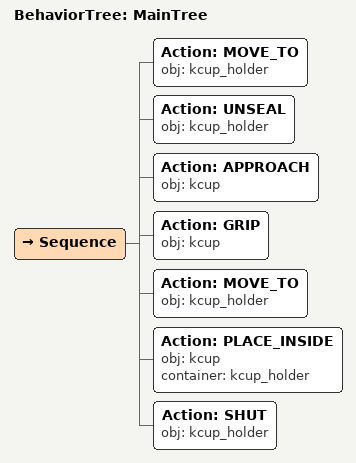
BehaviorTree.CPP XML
<root main_tree_to_execute="MainTree">
  <BehaviorTree ID="MainTree">
    <Sequence>
      <!-- Move to kcup_holder -->
      <Action ID="MOVE_TO" obj="kcup_holder" />
      <!-- Unseal kcup_holder -->
      <Action ID="UNSEAL" obj="kcup_holder" />
      <!-- Approach kcup -->
      <Action ID="APPROACH" obj="kcup" />
      <!-- Grip kcup -->
      <Action ID="GRIP" obj="kcup" />
      <!-- Move to kcup_holder -->
      <Action ID="MOVE_TO" obj="kcup_holder" />
      <!-- Place kcup inside kcup_holder -->
      <Action ID="PLACE_INSIDE" obj="kcup" container="kcup_holder" />
      <!-- Shut kcup_holder -->
      <Action ID="SHUT" obj="kcup_holder" />
    </Sequence>
  </BehaviorTree>
</root>
